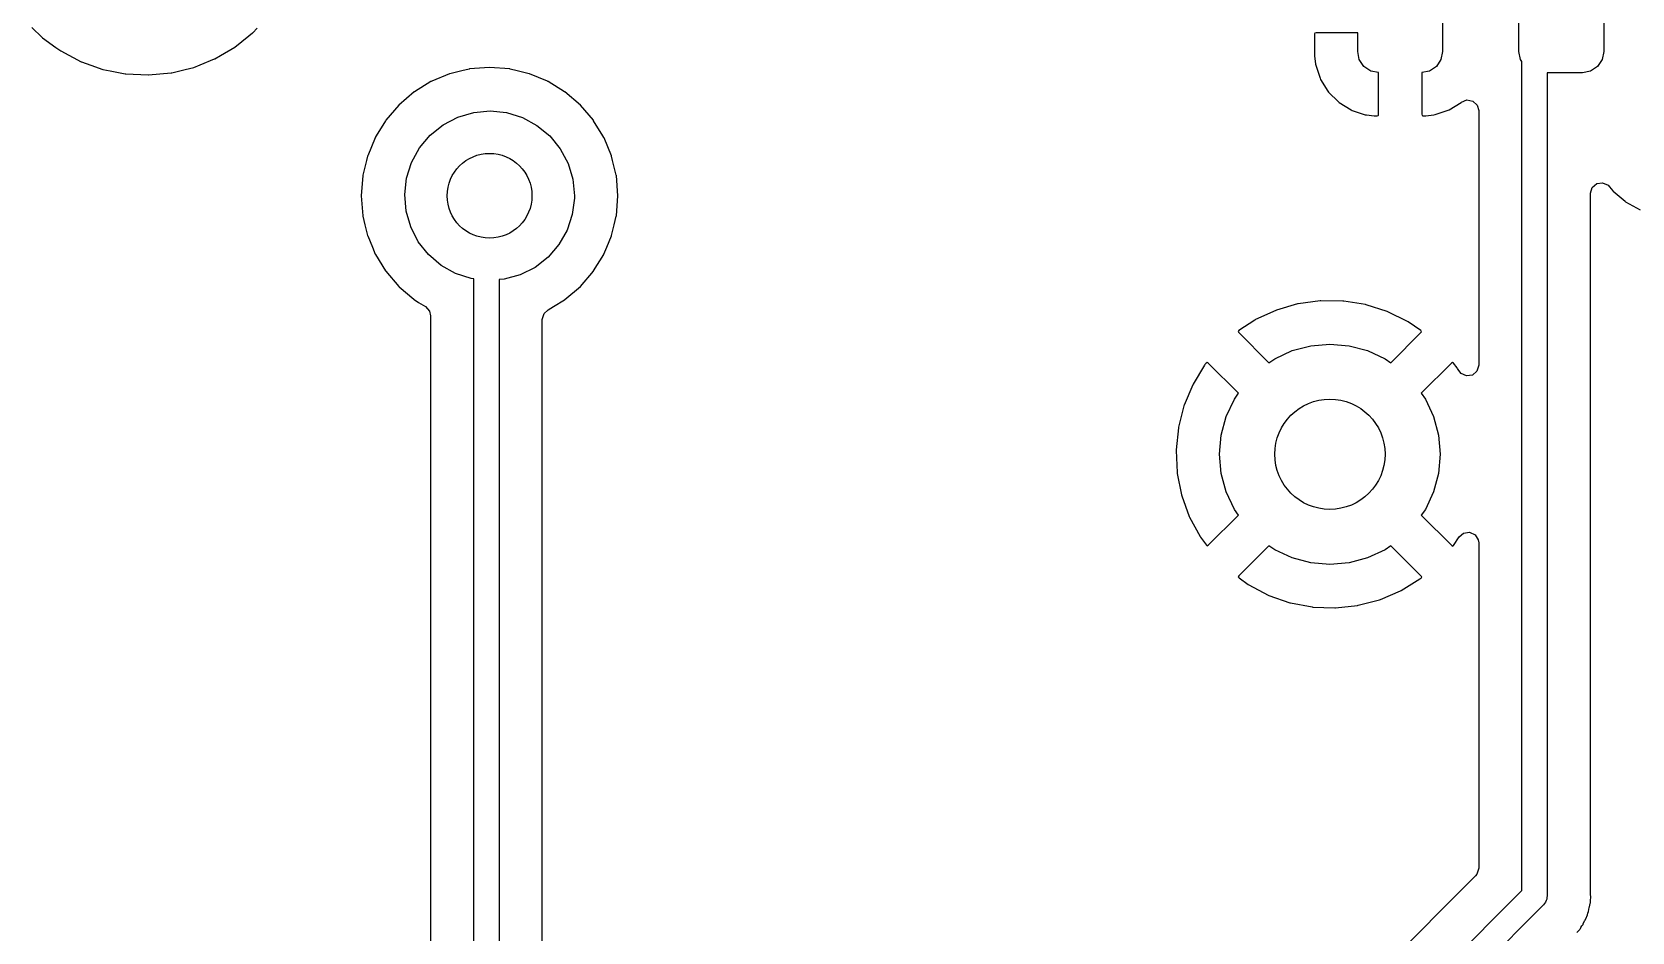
# Model space of a CAD drawing. Extents: x 87 to 209, y -135 to -60.
# Drawn here: x 109.92 to 128.78, y -110.9 to -100.28 of the extents above; entities that cross this region are included whole.
import ezdxf

# ---------------------------------------------------------------- set-up
doc = ezdxf.new("R2010")
doc.units = 0
doc.layers.add('BLACK', color=7, linetype='CONTINUOUS')

msp = doc.modelspace()

# ---------------------------------------------------------------- linework, layer by layer
at = {"layer": 'BLACK', "linetype": 'CONTINUOUS'}
for p, q in [((126.55, -99.5636), (126.55, -100.514)), ((127.45, -100.514), (127.45, -99.5636)), ((128.45, -99.5636), (128.45, -100.514)), ((109.922, -100.23), (110.043, -100.349)), ((112.313, -100.462), (112.48, -100.328)), ((112.48, -100.328), (112.521, -100.295)), ((112.521, -100.295), (112.525, -100.292)), ((112.521, -100.295), (112.521, -100.295)), ((112.525, -100.292), (112.577, -100.237)), ((125.044, -100.298), (125.042, -100.306)), ((125.042, -100.306), (125.042, -100.561)), ((125.045, -100.297), (125.044, -100.298)), ((125.06, -100.293), (125.045, -100.297)), ((125.55, -100.293), (125.06, -100.293)), ((125.55, -100.514), (125.55, -100.293)), ((110.043, -100.349), (110.046, -100.351)), ((110.046, -100.351), (110.046, -100.351)), ((110.046, -100.351), (110.204, -100.466)), ((110.204, -100.466), (110.262, -100.508)), ((110.262, -100.508), (110.502, -100.635)), ((112.144, -100.561), (112.313, -100.462)), ((125.569, -100.609), (125.55, -100.514)), ((126.55, -100.514), (126.531, -100.609)), ((127.469, -100.609), (127.45, -100.514)), ((128.45, -100.514), (128.431, -100.609)), ((110.502, -100.635), (110.506, -100.636)), ((110.506, -100.636), (110.506, -100.636)), ((110.506, -100.636), (110.615, -100.675)), ((110.615, -100.675), (110.758, -100.725)), ((111.729, -100.725), (111.828, -100.701)), ((111.828, -100.701), (111.904, -100.67)), ((111.904, -100.67), (112.075, -100.601)), ((112.075, -100.601), (112.079, -100.599)), ((112.075, -100.601), (112.075, -100.601)), ((112.079, -100.599), (112.144, -100.561)), ((115.079, -100.72), (115.074, -100.721)), ((115.316, -100.702), (115.079, -100.72)), ((115.553, -100.72), (115.316, -100.702)), ((115.558, -100.721), (115.553, -100.72)), ((125.042, -100.561), (125.042, -100.567)), ((125.042, -100.567), (125.052, -100.663)), ((125.052, -100.663), (125.055, -100.676)), ((125.055, -100.676), (125.107, -100.83)), ((125.623, -100.69), (125.569, -100.609)), ((125.704, -100.745), (125.623, -100.69)), ((126.477, -100.69), (126.396, -100.745)), ((126.531, -100.609), (126.477, -100.69)), ((127.485, -100.633), (127.469, -100.609)), ((127.485, -110.408), (127.485, -100.633)), ((128.377, -100.69), (128.296, -100.745)), ((128.431, -100.609), (128.377, -100.69)), ((110.758, -100.725), (110.843, -100.742)), ((110.843, -100.742), (111.019, -100.776)), ((111.019, -100.776), (111.019, -100.776)), ((111.019, -100.776), (111.024, -100.777)), ((111.024, -100.777), (111.028, -100.778)), ((111.028, -100.778), (111.028, -100.778)), ((111.028, -100.778), (111.29, -100.791)), ((111.29, -100.791), (111.29, -100.791)), ((111.29, -100.791), (111.295, -100.791)), ((111.295, -100.791), (111.564, -100.765)), ((111.564, -100.765), (111.569, -100.764)), ((111.569, -100.764), (111.729, -100.725)), ((111.569, -100.764), (111.569, -100.764)), ((114.625, -100.869), (114.431, -100.988)), ((114.629, -100.867), (114.625, -100.869)), ((114.634, -100.865), (114.629, -100.867)), ((114.844, -100.778), (114.634, -100.865)), ((114.634, -100.865), (114.634, -100.865)), ((114.848, -100.776), (114.844, -100.778)), ((114.844, -100.778), (114.844, -100.778)), ((114.99, -100.742), (114.848, -100.776)), ((115.074, -100.721), (114.99, -100.742)), ((115.074, -100.721), (115.074, -100.721)), ((115.642, -100.742), (115.558, -100.721)), ((115.558, -100.721), (115.558, -100.721)), ((115.784, -100.776), (115.642, -100.742)), ((115.788, -100.778), (115.784, -100.776)), ((115.998, -100.865), (115.788, -100.778)), ((115.788, -100.778), (115.788, -100.778)), ((116.003, -100.867), (115.998, -100.865)), ((115.998, -100.865), (115.998, -100.865)), ((116.007, -100.869), (116.003, -100.867)), ((116.201, -100.988), (116.007, -100.869)), ((125.107, -100.83), (125.113, -100.844)), ((125.113, -100.844), (125.198, -100.981)), ((125.796, -100.763), (125.704, -100.745)), ((125.796, -101.258), (125.796, -100.763)), ((126.396, -100.745), (126.304, -100.763)), ((126.304, -100.763), (126.304, -101.253)), ((128.2, -100.764), (127.785, -100.764)), ((127.785, -100.764), (127.785, -110.47)), ((128.296, -100.745), (128.2, -100.764)), ((114.427, -100.991), (114.246, -101.145)), ((114.431, -100.988), (114.427, -100.991)), ((114.431, -100.988), (114.431, -100.988)), ((116.205, -100.991), (116.201, -100.988)), ((116.201, -100.988), (116.201, -100.988)), ((116.386, -101.145), (116.205, -100.991)), ((125.198, -100.981), (125.207, -100.993)), ((125.207, -100.993), (125.322, -101.107)), ((126.772, -101.112), (126.838, -101.085)), ((126.838, -101.085), (126.908, -101.099)), ((114.246, -101.145), (114.092, -101.325)), ((114.941, -101.288), (115.129, -101.233)), ((115.129, -101.233), (115.323, -101.215)), ((115.323, -101.215), (115.517, -101.235)), ((115.517, -101.235), (115.704, -101.293)), ((116.54, -101.325), (116.386, -101.145)), ((125.322, -101.107), (125.333, -101.116)), ((125.333, -101.116), (125.471, -101.201)), ((125.471, -101.201), (125.484, -101.208)), ((125.484, -101.208), (125.639, -101.259)), ((125.639, -101.259), (125.652, -101.262)), ((125.652, -101.262), (125.746, -101.271)), ((125.746, -101.271), (125.753, -101.272)), ((125.753, -101.272), (125.778, -101.272)), ((125.778, -101.272), (125.793, -101.267)), ((125.793, -101.267), (125.794, -101.266)), ((125.794, -101.266), (125.796, -101.258)), ((126.304, -101.253), (126.308, -101.269)), ((126.308, -101.269), (126.31, -101.27)), ((126.31, -101.27), (126.318, -101.272)), ((126.318, -101.272), (126.347, -101.272)), ((126.347, -101.272), (126.354, -101.271)), ((126.354, -101.271), (126.449, -101.261)), ((126.449, -101.261), (126.463, -101.258)), ((126.463, -101.258), (126.617, -101.207)), ((126.617, -101.207), (126.63, -101.201)), ((126.63, -101.201), (126.768, -101.116)), ((126.768, -101.116), (126.772, -101.112)), ((126.908, -101.099), (126.959, -101.147)), ((126.959, -101.147), (126.976, -101.211)), ((126.976, -101.211), (126.976, -104.214)), ((114.089, -101.33), (113.98, -101.509)), ((114.092, -101.325), (114.089, -101.33)), ((114.089, -101.33), (114.089, -101.33)), ((114.616, -101.5), (114.768, -101.378)), ((114.768, -101.378), (114.941, -101.288)), ((115.704, -101.293), (115.875, -101.386)), ((115.875, -101.386), (116.026, -101.51)), ((116.543, -101.33), (116.54, -101.325)), ((116.652, -101.509), (116.543, -101.33)), ((116.543, -101.33), (116.543, -101.33)), ((113.966, -101.532), (113.879, -101.743)), ((113.968, -101.528), (113.966, -101.532)), ((113.966, -101.532), (113.966, -101.532)), ((113.98, -101.509), (113.968, -101.528)), ((114.397, -101.821), (114.491, -101.65)), ((114.491, -101.65), (114.616, -101.5)), ((116.026, -101.51), (116.149, -101.661)), ((116.149, -101.661), (116.241, -101.834)), ((116.664, -101.528), (116.652, -101.509)), ((116.666, -101.532), (116.664, -101.528)), ((116.753, -101.743), (116.666, -101.532)), ((116.666, -101.532), (116.666, -101.532)), ((113.865, -101.798), (113.823, -101.972)), ((113.877, -101.747), (113.865, -101.798)), ((113.879, -101.743), (113.877, -101.747)), ((114.338, -102.007), (114.397, -101.821)), ((116.241, -101.834), (116.297, -102.021)), ((116.755, -101.747), (116.753, -101.743)), ((116.767, -101.798), (116.755, -101.747)), ((116.809, -101.972), (116.767, -101.798)), ((113.821, -101.978), (113.803, -102.215)), ((113.823, -101.972), (113.821, -101.978)), ((114.316, -102.201), (114.338, -102.007)), ((116.297, -102.021), (116.316, -102.215)), ((116.811, -101.978), (116.809, -101.972)), ((116.829, -102.215), (116.811, -101.978)), ((113.803, -102.215), (113.821, -102.452)), ((114.332, -102.395), (114.316, -102.201)), ((116.316, -102.215), (116.316, -102.243)), ((116.811, -102.452), (116.829, -102.215)), ((128.293, -102.186), (128.314, -102.118)), ((128.293, -110.433), (128.293, -102.186)), ((128.314, -102.118), (128.367, -102.071)), ((128.367, -102.071), (128.437, -102.061)), ((128.437, -102.061), (128.502, -102.091)), ((128.502, -102.091), (128.518, -102.108)), ((128.518, -102.108), (128.557, -102.157)), ((128.557, -102.157), (128.562, -102.161)), ((128.562, -102.161), (128.562, -102.161)), ((128.562, -102.161), (128.701, -102.279)), ((114.386, -102.583), (114.332, -102.395)), ((116.316, -102.243), (116.291, -102.436)), ((128.701, -102.279), (128.708, -102.285)), ((128.708, -102.285), (128.88, -102.381)), ((113.821, -102.452), (113.823, -102.456)), ((113.823, -102.456), (113.823, -102.456)), ((113.823, -102.456), (113.847, -102.556)), ((113.847, -102.556), (113.877, -102.682)), ((114.475, -102.757), (114.386, -102.583)), ((116.291, -102.436), (116.23, -102.622)), ((116.755, -102.682), (116.785, -102.556)), ((116.785, -102.556), (116.809, -102.456)), ((116.809, -102.456), (116.811, -102.452)), ((116.809, -102.456), (116.809, -102.456)), ((113.877, -102.682), (113.879, -102.687)), ((113.879, -102.687), (113.879, -102.687)), ((113.879, -102.687), (113.934, -102.82)), ((114.597, -102.909), (114.475, -102.757)), ((116.133, -102.791), (116.006, -102.939)), ((116.23, -102.622), (116.133, -102.791)), ((116.698, -102.82), (116.753, -102.687)), ((116.753, -102.687), (116.755, -102.682)), ((116.753, -102.687), (116.753, -102.687)), ((113.934, -102.82), (113.968, -102.902)), ((113.968, -102.902), (113.97, -102.906)), ((113.97, -102.906), (114.089, -103.1)), ((114.745, -103.036), (114.597, -102.909)), ((116.006, -102.939), (115.852, -103.059)), ((116.543, -103.1), (116.662, -102.906)), ((116.662, -102.906), (116.664, -102.902)), ((116.664, -102.902), (116.698, -102.82)), ((114.089, -103.1), (114.089, -103.1)), ((114.089, -103.1), (114.092, -103.104)), ((114.092, -103.104), (114.246, -103.285)), ((114.916, -103.131), (114.745, -103.036)), ((115.101, -103.191), (114.916, -103.131)), ((115.678, -103.147), (115.49, -103.2)), ((115.852, -103.059), (115.678, -103.147)), ((116.386, -103.285), (116.54, -103.104)), ((116.54, -103.104), (116.543, -103.1)), ((116.543, -103.1), (116.543, -103.1)), ((114.246, -103.285), (114.25, -103.288)), ((114.25, -103.288), (114.423, -103.436)), ((115.13, -103.195), (115.101, -103.191)), ((115.13, -113.064), (115.13, -103.195)), ((115.49, -103.2), (115.43, -103.204)), ((115.43, -103.204), (115.43, -113.065)), ((116.205, -103.439), (116.386, -103.285)), ((114.423, -103.436), (114.427, -103.439)), ((114.427, -103.439), (114.48, -103.472)), ((114.48, -103.472), (114.561, -103.521)), ((114.561, -103.521), (114.609, -103.574)), ((116.007, -103.561), (116.071, -103.521)), ((116.071, -103.521), (116.201, -103.442)), ((116.201, -103.442), (116.205, -103.439)), ((116.201, -103.442), (116.201, -103.442)), ((124.841, -103.491), (124.592, -103.563)), ((124.85, -103.489), (124.841, -103.491)), ((125.107, -103.454), (124.85, -103.489)), ((125.116, -103.453), (125.107, -103.454)), ((125.375, -103.457), (125.116, -103.453)), ((125.385, -103.457), (125.375, -103.457)), ((125.641, -103.499), (125.385, -103.457)), ((125.65, -103.501), (125.641, -103.499)), ((125.897, -103.58), (125.65, -103.501)), ((114.609, -103.574), (114.621, -103.629)), ((114.621, -103.629), (114.621, -112.646)), ((115.938, -103.673), (115.958, -103.605)), ((115.938, -112.646), (115.938, -103.673)), ((115.958, -103.605), (116.003, -103.564)), ((116.003, -103.563), (116.007, -103.561)), ((116.003, -103.564), (116.003, -103.563)), ((124.339, -103.68), (124.148, -103.805)), ((124.347, -103.675), (124.339, -103.68)), ((124.583, -103.567), (124.347, -103.675)), ((124.592, -103.563), (124.583, -103.567)), ((125.905, -103.584), (125.897, -103.58)), ((126.138, -103.699), (125.905, -103.584)), ((126.146, -103.703), (126.138, -103.699)), ((126.293, -103.805), (126.146, -103.703)), ((124.148, -103.805), (124.139, -103.815)), ((124.139, -103.815), (124.144, -103.825)), ((124.144, -103.825), (124.503, -104.185)), ((125.941, -104.185), (126.296, -103.829)), ((126.303, -103.818), (126.293, -103.805)), ((126.296, -103.829), (126.303, -103.818)), ((124.572, -104.137), (124.777, -104.041)), ((124.777, -104.041), (124.996, -103.983)), ((124.996, -103.983), (125.222, -103.963)), ((125.222, -103.963), (125.448, -103.983)), ((125.448, -103.983), (125.667, -104.041)), ((125.667, -104.041), (125.872, -104.137)), ((123.744, -104.214), (123.609, -104.436)), ((123.749, -104.206), (123.744, -104.214)), ((123.764, -104.188), (123.749, -104.206)), ((123.775, -104.181), (123.764, -104.188)), ((123.788, -104.188), (123.775, -104.181)), ((124.144, -104.544), (123.788, -104.188)), ((124.503, -104.185), (124.572, -104.137)), ((125.872, -104.137), (125.941, -104.185)), ((126.656, -104.188), (126.3, -104.544)), ((126.667, -104.182), (126.656, -104.188)), ((126.679, -104.19), (126.667, -104.182)), ((126.722, -104.245), (126.679, -104.19)), ((126.727, -104.253), (126.722, -104.245)), ((126.741, -104.277), (126.727, -104.253)), ((126.768, -104.31), (126.741, -104.277)), ((126.956, -104.283), (126.903, -104.329)), ((126.976, -104.214), (126.956, -104.283)), ((123.605, -104.444), (123.504, -104.683)), ((123.609, -104.436), (123.605, -104.444)), ((126.833, -104.339), (126.768, -104.31)), ((126.903, -104.329), (126.833, -104.339)), ((124, -104.818), (124.096, -104.613)), ((124.096, -104.613), (124.144, -104.544)), ((126.3, -104.544), (126.348, -104.613)), ((126.348, -104.613), (126.444, -104.818)), ((123.501, -104.692), (123.438, -104.943)), ((123.504, -104.683), (123.501, -104.692)), ((123.942, -105.037), (124, -104.818)), ((126.444, -104.818), (126.502, -105.037)), ((123.436, -104.953), (123.41, -105.211)), ((123.438, -104.943), (123.436, -104.953)), ((123.922, -105.263), (123.942, -105.037)), ((126.502, -105.037), (126.522, -105.263)), ((123.41, -105.211), (123.41, -105.22)), ((123.41, -105.22), (123.422, -105.479)), ((123.942, -105.489), (123.922, -105.263)), ((126.522, -105.263), (126.502, -105.489)), ((123.422, -105.479), (123.423, -105.488)), ((123.423, -105.488), (123.474, -105.743)), ((124, -105.707), (123.942, -105.489)), ((126.502, -105.489), (126.444, -105.707)), ((123.474, -105.743), (123.476, -105.752)), ((123.476, -105.752), (123.564, -105.996)), ((124.096, -105.913), (124, -105.707)), ((126.444, -105.707), (126.348, -105.913)), ((123.564, -105.996), (123.568, -106.004)), ((123.789, -106.336), (124.144, -105.981)), ((124.144, -105.981), (124.096, -105.913)), ((126.348, -105.913), (126.3, -105.981)), ((126.3, -105.981), (126.658, -106.34)), ((123.568, -106.004), (123.691, -106.233)), ((126.798, -106.192), (126.868, -106.181)), ((126.868, -106.181), (126.933, -106.211)), ((123.691, -106.233), (123.696, -106.241)), ((123.696, -106.241), (123.766, -106.335)), ((123.766, -106.335), (123.777, -106.343)), ((123.777, -106.343), (123.789, -106.336)), ((124.503, -106.341), (124.148, -106.696)), ((124.572, -106.389), (124.503, -106.341)), ((125.941, -106.341), (125.872, -106.389)), ((126.299, -106.699), (125.941, -106.341)), ((126.658, -106.34), (126.67, -106.346)), ((126.67, -106.346), (126.679, -106.34)), ((126.679, -106.34), (126.745, -106.238)), ((126.745, -106.238), (126.798, -106.192)), ((126.933, -106.211), (126.971, -106.271)), ((126.971, -106.271), (126.976, -106.306)), ((126.976, -106.306), (126.976, -110.145)), ((124.777, -106.484), (124.572, -106.389)), ((124.996, -106.543), (124.777, -106.484)), ((125.222, -106.563), (124.996, -106.543)), ((125.448, -106.543), (125.222, -106.563)), ((125.667, -106.484), (125.448, -106.543)), ((125.872, -106.389), (125.667, -106.484)), ((124.148, -106.696), (124.142, -106.708)), ((124.142, -106.708), (124.151, -106.719)), ((124.151, -106.719), (124.257, -106.798)), ((126.063, -106.869), (126.284, -106.732)), ((126.284, -106.732), (126.291, -106.727)), ((126.291, -106.727), (126.297, -106.722)), ((126.297, -106.722), (126.305, -106.709)), ((126.305, -106.709), (126.299, -106.699)), ((124.257, -106.798), (124.265, -106.803)), ((124.265, -106.803), (124.495, -106.923)), ((124.495, -106.923), (124.503, -106.927)), ((124.503, -106.927), (124.748, -107.013)), ((125.817, -106.975), (126.055, -106.873)), ((126.055, -106.873), (126.063, -106.869)), ((124.748, -107.013), (124.757, -107.015)), ((124.757, -107.015), (125.012, -107.063)), ((125.012, -107.063), (125.021, -107.064)), ((125.021, -107.064), (125.281, -107.075)), ((125.281, -107.075), (125.29, -107.074)), ((125.29, -107.074), (125.548, -107.046)), ((125.548, -107.046), (125.557, -107.044)), ((125.557, -107.044), (125.808, -106.978)), ((125.808, -106.978), (125.817, -106.975)), ((126.976, -110.145), (126.956, -110.213)), ((126.94, -110.234), (125.032, -112.141)), ((126.956, -110.213), (126.94, -110.234)), ((125.334, -112.559), (127.485, -110.408)), ((127.77, -110.526), (127.765, -110.545)), ((127.78, -110.509), (127.77, -110.526)), ((127.785, -110.47), (127.78, -110.489)), ((127.78, -110.489), (127.78, -110.509)), ((128.294, -110.445), (128.293, -110.433)), ((128.293, -110.532), (128.295, -110.512)), ((128.298, -110.491), (128.294, -110.445)), ((128.295, -110.512), (128.297, -110.498)), ((128.297, -110.498), (128.298, -110.491)), ((127.741, -110.576), (125.59, -112.727)), ((127.751, -110.559), (127.741, -110.576)), ((127.765, -110.545), (127.751, -110.559)), ((128.248, -110.721), (128.252, -110.714)), ((128.252, -110.714), (128.257, -110.693)), ((128.257, -110.693), (128.264, -110.675)), ((128.264, -110.675), (128.272, -110.655)), ((128.272, -110.655), (128.28, -110.609)), ((128.28, -110.609), (128.282, -110.598)), ((128.282, -110.598), (128.292, -110.561)), ((128.292, -110.561), (128.293, -110.553)), ((128.293, -110.553), (128.293, -110.532)), ((128.133, -110.903), (128.14, -110.894)), ((128.14, -110.894), (128.167, -110.866)), ((128.167, -110.866), (128.172, -110.86)), ((128.172, -110.86), (128.176, -110.853)), ((128.176, -110.853), (128.182, -110.841)), ((128.182, -110.841), (128.193, -110.825)), ((128.193, -110.825), (128.201, -110.814)), ((128.201, -110.814), (128.206, -110.808)), ((128.206, -110.808), (128.209, -110.8)), ((128.209, -110.8), (128.225, -110.765)), ((128.225, -110.765), (128.23, -110.755)), ((128.23, -110.755), (128.248, -110.721)), ((128.248, -110.721), (128.248, -110.721))]:
    msp.add_line(p, q, dxfattribs=at)
at = {"layer": 'BLACK'}
for centre, radius in [((115.316, -102.215), 0.5), ((125.222, -105.263), 0.65)]:
    msp.add_circle(centre, radius, dxfattribs=at)

doc.saveas('drawing.dxf')
